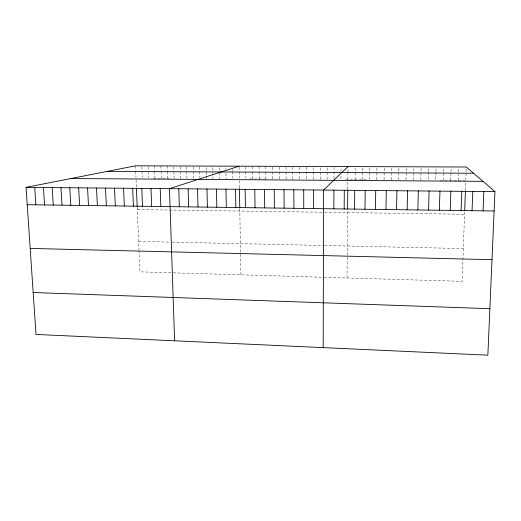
<?xml version="1.0" encoding="UTF-8"?>
<svg xmlns="http://www.w3.org/2000/svg" width="521" height="521" viewBox="0 0 521 521"><rect width="100%" height="100%" fill="white"/><g stroke="black" fill="none" stroke-linecap="round" stroke-linejoin="round"><path stroke-width="0.39" stroke-dasharray="2.6 1.95" d="M313.323 179.393L313.329 167.267M320.187 179.439L320.213 167.293M327.071 179.485L327.116 167.319M333.987 178.716L334.046 167.345M340.916 178.762L340.936 175.505M340.968 171.442L340.995 167.371M347.032 277.96L347.611 209.676M347.781 189.195L347.846 181.836M347.865 179.621L347.924 172.718M347.93 171.95L347.976 166.583M355.048 179.667L355.179 166.609M362.258 179.719L362.414 166.635M369.493 179.765L369.663 167.43M376.755 179.81L376.943 167.456M384.036 179.862L384.244 167.482M391.343 179.908L391.558 168.29M398.676 179.96L398.91 168.316M406.028 180.005L406.289 168.348M413.413 180.058L413.694 168.374M420.818 180.103L421.118 168.407M428.275 179.374L428.464 172.34M428.49 171.559L428.594 167.651M435.732 179.419L435.94 172.379M435.96 171.591L436.077 167.677M443.189 180.253L443.436 172.412M443.462 171.63L443.605 166.922M450.698 180.305L450.958 172.451M450.984 171.663L451.14 166.954M458.233 180.351L458.506 172.484M458.532 171.702L458.695 166.98M464.647 212.014L462.127 281.347L324.485 277.296M465.435 190.237L465.709 182.676M465.794 180.403L466.08 172.523M466.106 171.735L466.282 167.007M153.395 178.332L169.325 178.442M249.585 178.97L268.133 179.094M345.547 179.608L366.276 179.745M440.199 180.233L465.038 180.396M137.316 209.585L323.919 212.249M324.681 212.262L464.563 214.255M138.638 241.418L169.898 242.102M172.262 242.154L323.828 245.495M324.583 245.515L463.319 248.576M170.947 272.77L139.908 271.851L139.022 250.594M173.291 272.835L323.736 277.27M135.493 165.821L135.688 170.471M135.721 171.246L135.974 177.446M136.072 179.797L136.404 187.677M137.218 207.247L138.99 249.826M148.185 166.642L148.335 170.53M148.368 171.305L148.609 177.524M141.849 166.616L141.999 170.497M142.031 171.272L142.279 177.485M154.516 165.886L154.691 170.556M154.717 171.337L154.978 178.345M160.898 165.912L161.067 170.588M161.093 171.37L161.341 178.39M167.3 165.932L167.456 170.621M167.488 171.402L167.723 178.429M173.747 166.74L174.125 178.469M180.188 166.759L180.553 178.514M186.642 166.785L186.993 178.56M193.122 166.811L193.454 178.599M199.628 166.837L199.914 177.856M206.166 167.651L206.362 175.531M206.381 176.319L206.44 178.683M219.263 167.703L219.354 171.656M219.367 172.444L219.51 178.775M212.705 167.677L212.965 178.729M225.847 167.729L225.88 169.312M225.958 173.272L226.075 178.814M232.477 169.338L232.509 170.927M232.522 171.722L232.64 178.065M239.061 166.987L239.126 170.96M239.139 171.754L239.25 178.11M239.289 180.52L239.432 188.595M239.777 208.654L240.917 274.827M245.704 167.013L245.762 170.986M245.775 171.787L245.879 178.149M252.359 166.238L252.425 171.018M252.438 171.819L252.535 178.99M259.048 166.264L259.106 171.051M259.119 171.852L259.204 179.035M265.756 166.284L265.808 171.083M265.814 171.884L265.899 179.081M272.496 167.111L272.535 171.116M272.542 171.917L272.607 179.126M279.249 167.137L279.276 171.149M279.282 171.95L279.341 179.165M286.022 167.163L286.042 171.181M286.049 171.982L286.094 179.211M292.815 167.189L292.835 171.214M292.835 172.015L292.867 179.257M299.634 167.215L299.666 179.302M306.472 167.241L306.485 179.348"/><path stroke-width="0.78" d="M313.635 208.563L313.642 189.976M323.183 347.618L323.613 190.061L347.976 166.583M333.837 208.836L333.935 190.158M344.16 208.973L344.303 190.25M347.611 208.947L347.774 189.931M354.534 209.116L354.729 190.347M364.96 209.253L365.201 190.445M375.439 209.396L375.719 190.536M385.963 209.54L386.295 190.634M396.54 209.683L396.924 190.732M407.168 209.826L407.598 190.829M417.849 209.97L418.33 190.927M428.588 210.113L429.115 191.025M439.372 210.256L439.952 191.122M450.209 210.399L450.841 191.22M461.105 210.549L461.788 191.318M464.699 210.517L465.409 190.992M472.052 210.699L472.788 191.422M483.052 210.842L483.84 191.52M494.95 191.624L487.858 355.179L36.014 334.436L26.05 187.358L135.493 165.821L466.282 167.007L494.95 191.624L26.05 187.358M239.041 166.192L169.475 188.661L174.613 340.799M107.137 171.396L473.524 173.226M70.876 178.534L482.974 181.341M27.229 204.714L494.11 210.992M30.185 248.426L492 259.699M33.175 292.522L489.87 308.706M34.718 187.436L35.864 204.831M43.432 187.514L44.539 204.948M52.178 187.593L53.253 205.066M60.964 187.677L62.006 205.183M69.788 187.755L70.791 205.3M78.651 187.834L79.622 205.417M87.554 187.918L88.492 205.535M96.496 187.996L97.394 205.658M105.476 188.081L106.343 205.775M114.496 188.159L115.323 205.899M123.555 188.244L124.35 206.016M132.66 188.328L133.415 206.14M141.797 188.407L142.52 206.264M136.437 188.459L137.186 206.466M150.986 188.491L151.663 206.388M160.208 188.576L160.852 206.511M178.781 188.745L179.348 206.759M188.133 188.83L188.661 206.883M197.524 188.915L198.013 207.013M206.961 189.006L207.41 207.137M216.436 189.09L216.847 207.267M225.958 189.175L226.329 207.391M239.432 188.595L239.764 207.853M235.525 189.26L235.85 207.521M245.13 189.351L245.417 207.651M254.782 189.436L255.03 207.775M264.479 189.527L264.688 207.905M274.222 189.611L274.385 208.035M284.01 189.703L284.134 208.166M293.837 189.794L293.922 208.302M303.717 189.885L303.756 208.433"/></g></svg>
